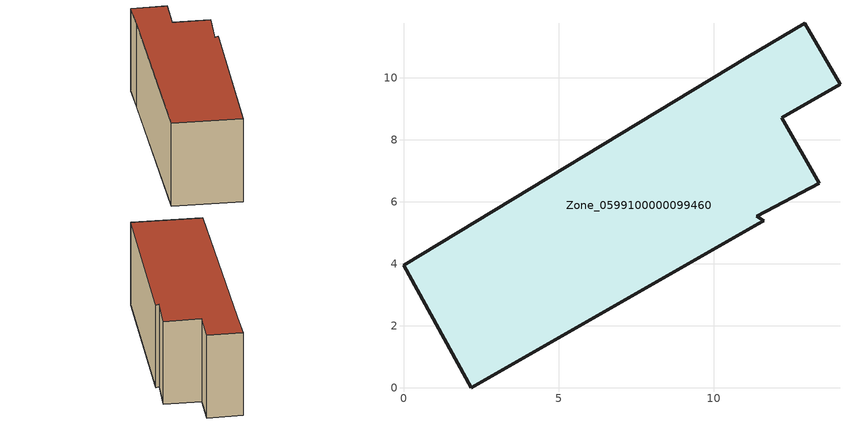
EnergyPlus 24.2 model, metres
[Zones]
Zone_0599100000099460
 floor ground (C_G): 12.94,11.76 14.07,9.79 12.2,8.71 13.4,6.6 11.39,5.53 11.62,5.39 11.44,5.29 2.18,0 0,3.95 11.09,10.66 z0
 wall outside (C_F): 14.07,9.79 12.94,11.76 11.09,10.66 0,3.95 2.18,0 11.44,5.29 11.62,5.39 11.39,5.53 13.4,6.6 12.2,8.71 14.07,9.79 z0:5.88
 roof outside (C_R): 0,3.95 2.18,0 11.44,5.29 11.62,5.39 11.39,5.53 13.4,6.6 12.2,8.71 14.07,9.79 12.94,11.76 11.09,10.66 z5.88
[BUILDING]
Pand.0599100000099460: North Axis=0; Terrain=City; Loads Convergence Tolerance Value=0.04; Temperature Convergence Tolerance Value=0.4; Solar Distribution=FullExterior; Maximum Number of Warmup Days=25; Minimum Number of Warmup Days=1
[Site:Location]
Rotterdam.The.Hague.AP_ZH_NLD Design_Conditions: Latitude=51.96; Longitude=4.45; Time Zone=1; Elevation=-4.5
[SITE:GROUNDTEMPERATURE:BUILDINGSURFACE]
18, 18, 18, 18, 18, 18, 18, 18, 18, 18, 18, 18
[MATERIAL] Thermal Absorptance=0.9; Solar Absorptance=0.7; Visible Absorptance=0.7
Name | Roughness | Thickness | Conductivity | Density | Specific Heat
G.TC.1946 | MediumSmooth | 0.15 | 1 | 540 | 1210
F.TC.1946 | Rough | 0.3 | 0.857143 | 1920 | 840
R.TC.1946 | MediumRough | 0.2 | 0.909091 | 1500 | 1000
[CONSTRUCTION]
C_G: G.TC.1946
C_F: F.TC.1946
C_R: R.TC.1946
[ZONE]
Zone_0599100000099460: Type=1; Multiplier=1; Ceiling Height=Autocalculate; Volume=Autocalculate; Floor Area=autocalculate; Part of Total Floor Area=Yes
[ZONEINFILTRATION:DESIGNFLOWRATE]
Infil_Zone_0599100000099460: Zone or ZoneList or Space or SpaceList=Zone_0599100000099460; Schedule=AlwaysOn; Design Flow Rate Calculation Method=Flow/Area; Flow Rate per Floor Area=0.003; Constant Term Coefficient=1; Temperature Term Coefficient=0; Velocity Term Coefficient=0; Velocity Squared Term Coefficient=0
[HVACTEMPLATE:ZONE:IDEALLOADSAIRSYSTEM]
Zone_0599100000099460: Maximum Heating Supply Air Temperature=50; Minimum Cooling Supply Air Temperature=13; Maximum Heating Supply Air Humidity Ratio=0.0156; Minimum Cooling Supply Air Humidity Ratio=0.0077; Heating Limit=NoLimit; Cooling Limit=NoLimit; Dehumidification Control Type=ConstantSensibleHeatRatio; Cooling Sensible Heat Ratio=0.7; Dehumidification Setpoint=60; Humidification Control Type=None; Humidification Setpoint=30; Outdoor Air Method=None; Outdoor Air Flow Rate per Person=0.00944; Outdoor Air Flow Rate per Zone Floor Area=0; Outdoor Air Flow Rate per Zone=0; Demand Controlled Ventilation Type=None; Outdoor Air Economizer Type=NoEconomizer; Heat Recovery Type=None; Sensible Heat Recovery Effectiveness=0.7; Latent Heat Recovery Effectiveness=0.65
[ZONECONTROL:THERMOSTAT]
ThermostatControl_Zone_0599100000099460: Zone or ZoneList=Zone_0599100000099460; Control Type Schedule=DualSetpointControlType; Control 1=Thermostat_Zone_0599100000099460; Temperature Difference Between Cutout And Setpoint=0
[THERMOSTATSETPOINT:DUALSETPOINT]
Thermostat_Zone_0599100000099460: Heating Setpoint Temperature Schedule=HeatingSetpoint_Zone_0599100000099460; Cooling Setpoint Temperature Schedule=CoolingSetpoint_Zone_0599100000099460
[SCHEDULE:COMPACT]
HeatingSetpoint_Zone_0599100000099460: Through: 12/31, For: AllDays, Until: 24:00, 21
CoolingSetpoint_Zone_0599100000099460: Through: 12/31, For: AllDays, Until: 24:00, 24
DualSetpointControlType: Through: 12/31, For: AllDays, Until: 24:00, 4
AlwaysOn: Through: 12/31, For: AllDays, Until: 24:00, 1
